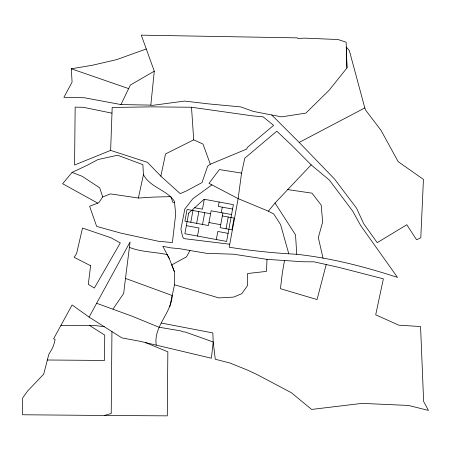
<?xml version="1.0" encoding="UTF-8"?>
<svg xmlns="http://www.w3.org/2000/svg" width="451" height="451" viewBox="0 0 451 451"><rect width="100%" height="100%" fill="white"/><g stroke="black" fill="none" stroke-linecap="round" stroke-linejoin="round"><path stroke-width="0.68" d="M156.243 345.088C153.351 326.406 171.295 313.53 172.203 295.501L125.479 278.408L130.091 241.945L89.095 317.098L121.883 337.906L139.855 341.255L211.406 358.229L213.205 341.965L212.838 332.928L161.373 323.063M111.944 331.598L111.217 413.511L104.361 415.472L22.55 414.762L22.595 398.013L27.629 391L43.702 374.144L48.838 354.272L51.848 349.305A35.753 35.753 0 0 0 54.954 340.212L55.084 339.423L53.613 338.78L72.109 304.944L89.095 317.098M110.642 150.397L112.181 107.479L151.085 106.859L191.506 107.248L252.481 115.868L263.13 116.826L273.627 125.355L247.131 147.59L246.9 148.971L210.307 164.22L207.635 166.199L202.02 182.576L186.477 190.908L180.214 193.654L160.855 176.161L147.46 162.343L110.642 150.397L74.567 165.01L75.159 107.124L83.277 107.293L111.978 113.162M266.986 259.364L266.513 271.384L247.531 273.52L247.492 285.596L241.798 293.68L233.697 297.085L218.91 297.931L174.509 284.773L174.328 271.485L171.746 264.884L186.545 256.811L189.995 250.502L206.614 253.332L233.432 254.195L266.986 259.364L303.275 261.76L314.071 261.828L339.039 267.42L383.384 278.831L375.706 314.804L398.802 325.182L420.569 326.552L423.63 401.469L428.45 410.416L408.499 405.443L362.018 403.38L311.596 409.44L291.493 392.776L256.489 374.262L247.278 370.006L230.033 363.044L215.279 359.238L213.205 341.965L185.141 331.981L182.954 331.806L180.806 330.887L158.989 327.217L132.244 316.258L96.717 303.309M150.826 105.111L154.281 71.173L141.287 35.15L297.513 37.878L297.964 38.594L304.109 38.115L338.092 39.53L346.137 42.202L346.966 67.971L329.083 90.301L305.857 113.111L281.537 116.871L253.236 111.391L240.721 106.904L208.768 103.91L184.538 101.075L152.088 105.427L150.826 105.111L120.941 104.559L84.343 97.749L63.901 97.326L72.07 82.127L71.326 68.789L92.618 65.198L116.567 59.65L146.242 48.984M125.479 278.408L123.687 293.438L113.015 309.036M241.561 173.094L238.145 198.62L229.187 247.216C251.624 250.824 274.112 253.079 296.764 254.291C331.141 258.045 364.684 266.688 397.511 277.41L360.732 225.641L352.659 211.057L329.41 180.129L311.167 164.874L292.643 146.209L276.813 131.185L244.792 158.177L241.561 173.094L219.372 169.57L208.993 183.36L238.145 198.62L268.362 211.164L273.785 214.011L280.578 224.581L288.696 253.479M284.496 260.616L282.416 272.376L280.443 288.702L317.07 299.56L326.18 264.624M190.79 222.275L192.955 210.516M196.664 223.358L198.835 211.598M197.51 236.065L198.998 227.992L186.364 225.663M204.292 199.286L202.465 209.179L194.674 207.748M202.544 224.44L204.715 212.686M219.13 202.02L218.318 206.428L232.575 209.061M216.322 239.532L217.81 231.459L228.093 233.359M221.278 212.652L222.292 207.161M222.901 212.951L220.178 227.693L231.938 229.858L234.108 218.104L222.349 215.933M226.058 228.775L228.229 217.021M143.429 174.678C150.166 187.458 166.616 189.713 174.436 201.253L175.681 214.219L172.406 242.537L158.713 241.319L120.857 233.128L96.661 226.413L89.619 206.265L98.724 202.747L102.721 196.957L110.444 193.896L138.378 198.028L143.429 174.678L142.894 164.666L117.581 155.229L97.94 159.564L87.308 165.207L72.053 172.417L62.644 183.737L97.732 203.13M160.855 176.161L165.556 153.904L193.71 139.844L203.012 144.1L210.307 164.22M169.751 306.889L174.509 284.773M120.941 104.559L130.378 85.036L154.281 71.173M268.362 211.164L275.031 203.023L311.167 164.874M211.908 184.882L192.848 198.722L184.82 209.016L180.919 229.159L182.655 236.837L183.952 238.618L229.739 244.222M346.966 67.971L346.278 47.022L349.316 50.501L364.808 107.93L299.193 142.426L271.722 114.971M138.378 198.028L153.938 197.07L170.85 196.63L172.88 202.426L174.548 202.426M60.868 325.509L95.217 325.554L104.271 326.733M104.361 415.472L167.287 415.85L167.851 351.819L145.515 342.58M47.225 359.999L104.514 360.445L104.733 335.099L89.625 325.509M287.535 189.555L311.996 193.169L321.197 205.115L322.64 221.988L318.316 237.587L323.057 258.248M189.995 250.502L179.436 248.653L170.794 247.87L162.811 246.285L169.232 258.451L174.328 271.485M231.56 214.546L211.141 210.78L208.424 225.523L184.91 221.187L187.075 209.433L210.589 213.768M208.976 222.54L220.731 224.705M71.326 68.789L128.682 88.616M72.053 172.417L82.33 176.364L99.688 187.858L102.721 196.957M129.403 247.374C141.394 252.177 154.732 251.827 167.214 254.623L169.232 258.451M299.193 142.426L334.58 179.075L356.538 208.165L363.726 223.752L377.222 242.672L406.813 224.745L416.589 239.791L420.794 237.756L423.438 179.402L398.165 161.644L381.005 130.322L365.665 110.168L364.808 107.93M275.031 203.023L295.523 234.864L296.764 254.291M191.506 107.248L193.71 139.844M90.617 265.718L88.295 284.361L94.349 288.037L120.304 242.92L110.98 237.767L82.499 228.065L76.619 253.473L74.173 257.346L90.617 265.718M188.676 213.148L184.876 233.736L226.605 241.426L233.387 204.647L204.111 199.252L188.676 213.148"/></g></svg>
